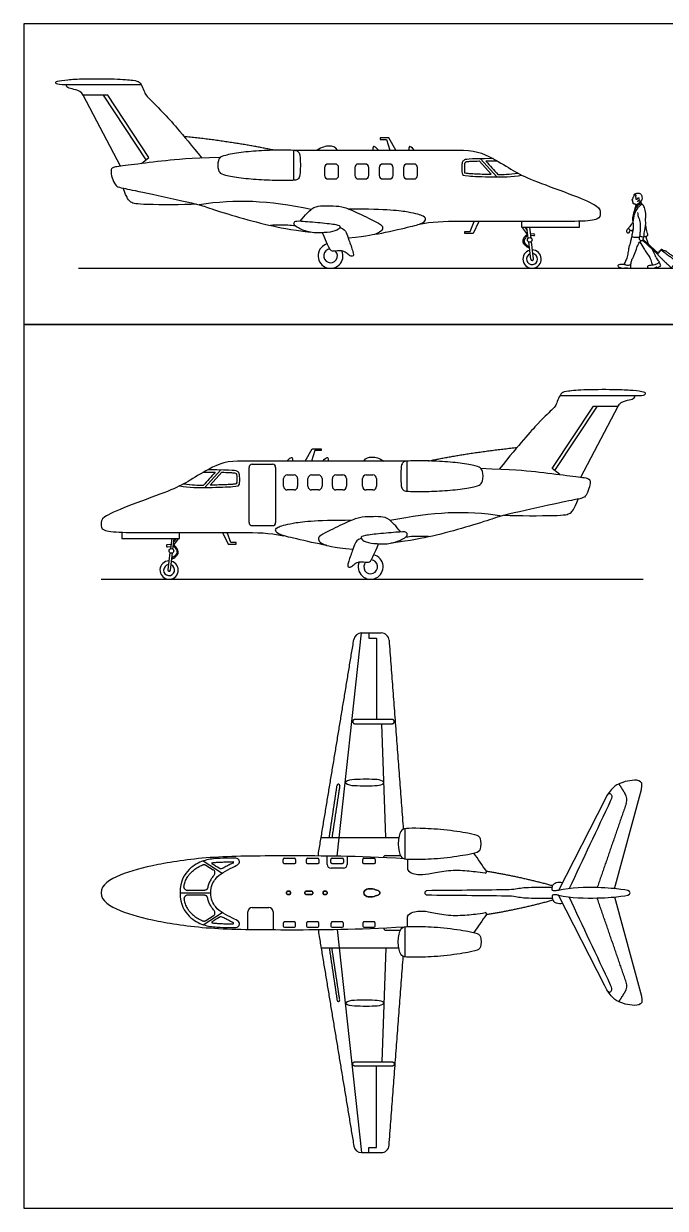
# Model space of a CAD drawing. Header units: millimetres. Extents: x 0 to 107, y 0 to 29.
# Drawn here: x 77.78 to 92.96, y 0.84 to 28.86 of the extents above; entities that cross this region are included whole.
import ezdxf

# ---------------------------------------------------------------- set-up
doc = ezdxf.new("R2010")
doc.units = ezdxf.units.MM
for name, color, linetype, true_color in [('AG-DETAIL', 7, 'Continuous', 0x66ffff), ('AG-DIAGRAM', 7, 'Continuous', 0xfecc66), ('AG-PEOPLE', 7, 'Continuous', 0xfc6666), ('AG-TRANSPORT', 7, 'Continuous', 0x66ccff), ('X-VPRT', 6, 'Continuous', 0xff00ff)]:
    doc.layers.add(name, color=color, linetype=linetype, true_color=true_color)

msp = doc.modelspace()

# ---------------------------------------------------------------- linework, layer by layer
at = {"layer": 'AG-DETAIL'}
for p, q in [((80.68, 25.647), (79.669, 27.174)), ((90.345, 18.291), (91.355, 19.818)), ((86.344, 9.609), (86.253, 12.305)), ((81.478, 8.304), (82.205, 8.304)), ((86.344, 6.999), (86.253, 4.303))]:
    msp.add_line(p, q, dxfattribs=at)
for points in [[(80.567, 25.555), (80.743, 25.7), (79.767, 27.174), (79.187, 27.174)], [(88.972, 25.24), (88.585, 25.669)], [(90.458, 18.199), (90.281, 18.344), (91.257, 19.818), (91.837, 19.818)], [(82.053, 17.884), (82.44, 18.313)], [(85.192, 9.169), (85.774, 14.451)], [(85.947, 14.451), (85.947, 14.325), (86.125, 14.325), (86.125, 12.402)], [(84.814, 9.609), (86.641, 9.609)], [(82.026, 9.058), (82.472, 8.771)], [(82.026, 7.55), (82.472, 7.837)], [(85.192, 7.439), (85.774, 2.157)], [(84.814, 6.999), (86.641, 6.999)], [(85.947, 2.157), (85.947, 2.282), (86.125, 2.282), (86.125, 4.206)]]:
    msp.add_lwpolyline(points, dxfattribs=at)
for centre, radius, start, end in [((85.037, 23.372), 0.163, 94.7169, 42.8169), ((89.805, 23.295), 0.13, 110.2038, 83.7517), ((81.22, 15.939), 0.13, 96.2483, 69.7962), ((85.987, 16.016), 0.163, 137.1831, 85.2831), ((85.224, 10.84), 0.0316, 81.4413, 171.4413), ((85.224, 10.84), 0.0316, 351.4413, 81.4413), ((85.412, 10.913), 0.019, 130.8499, 229.1501), ((86.277, 10.913), 0.019, 321.5657, 38.4343), ((84.019, 8.323), 0.0215, 90, 180), ((84.019, 8.323), 0.0215, 90, 180), ((84.019, 8.285), 0.0215, 180, 270), ((84.019, 8.285), 0.0215, 180, 270), ((84.072, 8.323), 0.0215, 0, 90), ((84.072, 8.323), 0.0215, 0, 90), ((84.072, 8.285), 0.0215, 270, 0), ((84.072, 8.285), 0.0215, 270, 0), ((84.45, 8.323), 0.0215, 90, 180), ((84.45, 8.323), 0.0215, 90, 180), ((84.45, 8.285), 0.0215, 180, 270), ((84.45, 8.285), 0.0215, 180, 270), ((84.599, 8.323), 0.0215, 0, 90), ((84.599, 8.323), 0.0215, 0, 90), ((84.599, 8.285), 0.0215, 270, 0), ((84.599, 8.285), 0.0215, 270, 0), ((84.881, 8.323), 0.0215, 90, 180), ((84.881, 8.323), 0.0215, 90, 180), ((84.881, 8.285), 0.0215, 180, 270), ((84.881, 8.285), 0.0215, 180, 270), ((84.935, 8.323), 0.0215, 0, 90), ((84.935, 8.323), 0.0215, 0, 90), ((84.935, 8.285), 0.0215, 270, 0), ((84.935, 8.285), 0.0215, 270, 0), ((85.224, 5.768), 0.0316, 188.5587, 278.5587), ((85.224, 5.768), 0.0316, 278.5587, 8.5587), ((85.412, 5.695), 0.019, 130.8499, 229.1501), ((86.277, 5.695), 0.019, 321.5657, 38.4343)]:
    msp.add_arc(centre, radius, start, end, dxfattribs=at)
for points in [[(85.611, 12.402), (86.028, 12.402), (86.497, 12.402), (86.545, 12.402), (86.545, 12.353), (86.545, 12.305), (86.497, 12.305), (86.028, 12.305), (85.611, 12.305), (85.562, 12.305), (85.562, 12.353), (85.562, 12.402), (85.611, 12.402)], [(85.611, 4.206), (86.028, 4.206), (86.497, 4.206), (86.545, 4.206), (86.545, 4.254), (86.545, 4.303), (86.497, 4.303), (86.028, 4.303), (85.611, 4.303), (85.562, 4.303), (85.562, 4.254), (85.562, 4.206), (85.611, 4.206)]]:
    msp.add_rational_spline(points, [1, 1, 1, 0.707106781187, 1, 0.707106781187, 1, 1, 1, 0.707106781187, 1, 0.707106781187, 1], degree=2, knots=[0, 0, 0, 3.179702, 3.179702, 3.429112, 3.429112, 3.678523, 3.678523, 6.858225, 6.858225, 7.107635, 7.107635, 7.357046, 7.357046, 7.357046], dxfattribs=at)
for points, knots in [([(86.292, 10.925), (86.263, 10.961), (86.15, 10.989), (85.887, 10.989), (85.601, 10.989), (85.451, 10.972), (85.399, 10.927)], [3.261919, 3.261919, 3.261919, 3.261919, 3.985916, 4.783335, 5.580755, 6.306114, 6.306114, 6.306114, 6.306114]), ([(85.399, 10.899), (85.451, 10.854), (85.601, 10.837), (85.887, 10.837), (86.15, 10.837), (86.263, 10.865), (86.292, 10.901)], [0.071855, 0.071855, 0.071855, 0.071855, 0.797213, 1.594633, 2.392053, 3.11605, 3.11605, 3.11605, 3.11605]), ([(85.399, 5.709), (85.451, 5.753), (85.601, 5.771), (85.887, 5.771), (86.15, 5.771), (86.263, 5.743), (86.292, 5.706)], [0.071855, 0.071855, 0.071855, 0.071855, 0.797213, 1.594633, 2.392053, 3.11605, 3.11605, 3.11605, 3.11605]), ([(86.292, 5.683), (86.263, 5.646), (86.15, 5.618), (85.887, 5.618), (85.601, 5.618), (85.451, 5.636), (85.399, 5.68)], [3.261919, 3.261919, 3.261919, 3.261919, 3.985916, 4.783335, 5.580755, 6.306114, 6.306114, 6.306114, 6.306114])]:
    msp.add_open_spline(points, degree=3, knots=knots, dxfattribs=at)
for points in [[(85.007, 9.609), (85.1, 10.227), (85.193, 10.845)], [(85.255, 10.835), (85.163, 10.222), (85.07, 9.609)], [(83.998, 8.285), (83.998, 8.304), (83.998, 8.323)], [(83.998, 8.323), (83.998, 8.304), (83.998, 8.285)], [(84.019, 8.345), (84.046, 8.345), (84.072, 8.345)], [(84.072, 8.345), (84.046, 8.345), (84.019, 8.345)], [(84.072, 8.263), (84.046, 8.263), (84.019, 8.263)], [(84.019, 8.263), (84.046, 8.263), (84.072, 8.263)], [(84.094, 8.323), (84.094, 8.304), (84.094, 8.285)], [(84.094, 8.285), (84.094, 8.304), (84.094, 8.323)], [(84.428, 8.285), (84.428, 8.304), (84.428, 8.323)], [(84.428, 8.323), (84.428, 8.304), (84.428, 8.285)], [(84.45, 8.345), (84.524, 8.345), (84.599, 8.345)], [(84.599, 8.345), (84.524, 8.345), (84.45, 8.345)], [(84.599, 8.263), (84.524, 8.263), (84.45, 8.263)], [(84.45, 8.263), (84.524, 8.263), (84.599, 8.263)], [(84.62, 8.323), (84.62, 8.304), (84.62, 8.285)], [(84.62, 8.285), (84.62, 8.304), (84.62, 8.323)], [(84.86, 8.285), (84.86, 8.304), (84.86, 8.323)], [(84.86, 8.323), (84.86, 8.304), (84.86, 8.285)], [(84.881, 8.345), (84.908, 8.345), (84.935, 8.345)], [(84.935, 8.345), (84.908, 8.345), (84.881, 8.345)], [(84.935, 8.263), (84.908, 8.263), (84.881, 8.263)], [(84.881, 8.263), (84.908, 8.263), (84.935, 8.263)], [(84.956, 8.323), (84.956, 8.304), (84.956, 8.285)], [(84.956, 8.285), (84.956, 8.304), (84.956, 8.323)], [(85.007, 6.999), (85.1, 6.381), (85.193, 5.763)], [(85.255, 5.772), (85.163, 6.386), (85.07, 6.999)]]:
    msp.add_open_spline(points, degree=2, dxfattribs=at)
at = {"layer": 'AG-DIAGRAM'}
msp.add_line((79.076, 23.078), (93.458, 23.078), dxfattribs=at)
msp.add_lwpolyline([(79.609, 15.722), (92.436, 15.722)], dxfattribs=at)
at = {"layer": 'AG-PEOPLE'}
msp.add_line((92.853, 23.515), (92.784, 23.439), dxfattribs=at)
for points in [[(92.421, 23.732), (92.769, 23.415), (92.788, 23.436), (92.43, 23.762)], [(92.752, 23.111), (92.762, 23.09), (92.854, 23.135), (92.844, 23.156)]]:
    msp.add_lwpolyline(points, dxfattribs=at)
for centre, start, end in [((92.808, 23.469), 137.6026, 227.6026), ((92.819, 23.481), 47.6026, 137.6026)]:
    msp.add_arc(centre, 0.00683, start, end, dxfattribs=at)
for points, knots in [([(92.269, 24.566), (92.266, 24.569), (92.258, 24.574), (92.257, 24.6), (92.24, 24.598), (92.216, 24.598), (92.192, 24.604), (92.195, 24.629), (92.197, 24.635), (92.188, 24.644), (92.193, 24.652), (92.183, 24.66), (92.191, 24.675), (92.188, 24.682), (92.176, 24.677), (92.168, 24.694), (92.181, 24.71), (92.197, 24.733), (92.2, 24.738), (92.196, 24.754), (92.202, 24.77), (92.217, 24.795), (92.22, 24.806), (92.221, 24.811)], [0, 0, 0, 0, 0.205969, 0.471453, 0.678333, 0.96341, 1.228082, 1.48577, 1.631603, 1.821844, 1.972467, 2.152827, 2.375431, 2.502055, 2.68432, 2.893989, 3.160415, 3.458332, 3.588646, 3.806674, 4.052475, 4.361835, 4.590906, 4.590906, 4.590906, 4.590906]), ([(92.293, 24.671), (92.298, 24.669), (92.312, 24.661), (92.344, 24.705), (92.345, 24.737), (92.319, 24.737), (92.299, 24.733), (92.292, 24.708), (92.281, 24.699), (92.267, 24.705), (92.264, 24.716), (92.274, 24.732), (92.255, 24.766), (92.267, 24.795), (92.272, 24.811), (92.25, 24.81), (92.231, 24.809), (92.215, 24.811), (92.217, 24.83), (92.259, 24.846), (92.307, 24.865), (92.38, 24.847), (92.411, 24.771), (92.402, 24.706), (92.383, 24.664), (92.374, 24.66), (92.342, 24.664), (92.338, 24.673), (92.326, 24.682)], [0, 0, 0, 0, 0.242533, 0.650515, 0.947866, 1.207186, 1.465324, 1.749877, 1.951499, 2.163548, 2.336966, 2.576823, 2.923273, 3.249299, 3.44691, 3.689872, 3.957982, 4.163173, 4.363087, 4.740921, 5.167585, 5.641463, 6.14744, 6.626635, 7.001567, 7.177032, 7.492145, 7.715421, 7.715421, 7.715421, 7.715421]), ([(92.374, 24.642), (92.374, 24.645), (92.376, 24.65), (92.377, 24.658), (92.378, 24.662)], [0, 0, 0, 0, 0.1640761, 0.3641475, 0.3641475, 0.3641475, 0.3641475]), ([(92.192, 24.191), (92.189, 24.219), (92.185, 24.274), (92.219, 24.424), (92.27, 24.543), (92.371, 24.619), (92.383, 24.633), (92.393, 24.606), (92.4, 24.596), (92.404, 24.589)], [0, 0, 0, 0, 0.520159, 1.21938, 1.897153, 2.519161, 2.700996, 2.973919, 3.245643, 3.245643, 3.245643, 3.245643]), ([(92.404, 24.589), (92.389, 24.583), (92.359, 24.572), (92.328, 24.52), (92.297, 24.523), (92.298, 24.493), (92.259, 24.446), (92.215, 24.356), (92.191, 24.233), (92.191, 24.17)], [0, 0, 0, 0, 0.397541, 0.828141, 1.098171, 1.367097, 1.798658, 2.376244, 3.163574, 3.163574, 3.163574, 3.163574]), ([(92.261, 24.543), (92.256, 24.535), (92.243, 24.521), (92.224, 24.459), (92.225, 24.428)], [0, 0, 0, 0, 0.3030882, 0.8564643, 0.8564643, 0.8564643, 0.8564643]), ([(92.271, 24.524), (92.267, 24.529), (92.258, 24.541), (92.266, 24.57), (92.308, 24.604), (92.377, 24.656), (92.378, 24.633), (92.38, 24.629)], [0, 0, 0, 0, 0.252271, 0.538492, 0.984298, 1.467515, 1.690309, 1.690309, 1.690309, 1.690309]), ([(92.301, 24.396), (92.302, 24.373), (92.304, 24.326), (92.35, 24.216), (92.37, 24.079), (92.359, 24.004), (92.363, 23.947), (92.344, 23.844), (92.359, 23.837), (92.402, 23.828), (92.458, 23.817), (92.445, 23.875), (92.506, 24.093), (92.481, 24.228), (92.507, 24.335), (92.48, 24.484), (92.431, 24.579), (92.412, 24.585), (92.404, 24.589)], [0, 0, 0, 0, 0.470036, 1.09585, 1.773033, 2.257421, 2.715867, 3.27752, 3.465992, 3.851784, 4.235176, 4.597766, 5.460667, 6.141105, 6.727108, 7.439655, 8.011334, 8.298713, 8.298713, 8.298713, 8.298713]), ([(92.192, 24.153), (92.18, 24.147), (92.159, 24.131), (92.147, 24.111), (92.115, 24.068), (92.083, 24.03), (92.088, 24.013), (92.123, 23.982), (92.161, 23.959), (92.171, 23.973), (92.188, 23.991), (92.193, 24.003)], [0, 0, 0, 0, 0.355471, 0.635088, 1.061297, 1.456178, 1.664136, 2.06321, 2.42522, 2.628962, 2.982701, 2.982701, 2.982701, 2.982701]), ([(92.191, 24.17), (92.192, 24.15), (92.192, 24.108), (92.201, 24.01), (92.17, 23.87), (92.154, 23.835), (92.192, 23.812), (92.277, 23.813), (92.336, 23.814), (92.34, 23.815)], [3.163574, 3.163574, 3.163574, 3.163574, 3.603399, 4.185116, 4.87335, 5.190021, 5.510462, 6.192512, 6.239194, 6.239194, 6.239194, 6.239194]), ([(92.166, 23.829), (92.156, 23.8), (92.136, 23.745), (92.129, 23.652), (92.096, 23.604), (92.087, 23.508), (92.061, 23.38), (92.045, 23.316), (92.008, 23.223), (91.974, 23.176), (92.009, 23.163), (92.083, 23.142), (92.148, 23.169), (92.148, 23.228), (92.174, 23.303), (92.221, 23.371), (92.27, 23.532), (92.314, 23.646), (92.359, 23.708), (92.383, 23.736)], [0, 0, 0, 0, 0.546477, 1.088538, 1.512667, 2.071674, 2.725349, 3.203622, 3.783467, 4.170277, 4.460644, 4.969485, 5.411729, 5.828834, 6.330731, 6.855664, 7.594035, 8.237397, 8.83688, 8.83688, 8.83688, 8.83688]), ([(92.086, 24.02), (92.08, 24.018), (92.068, 24.012), (92.044, 23.977), (92.031, 23.952), (92.052, 23.92), (92.062, 23.908), (92.082, 23.919), (92.112, 23.923), (92.11, 23.95), (92.116, 23.963), (92.126, 23.974), (92.132, 23.978)], [0, 0, 0, 0, 0.255319, 0.621296, 0.920641, 1.257763, 1.46673, 1.728082, 2.025629, 2.294123, 2.51137, 2.775035, 2.775035, 2.775035, 2.775035]), ([(92.352, 23.842), (92.349, 23.838), (92.34, 23.833), (92.335, 23.766), (92.347, 23.745), (92.394, 23.732), (92.432, 23.723), (92.429, 23.786), (92.444, 23.797), (92.442, 23.816), (92.439, 23.823)], [0, 0, 0, 0, 0.217534, 0.668285, 0.94572, 1.341787, 1.645144, 2.049322, 2.292674, 2.577958, 2.577958, 2.577958, 2.577958]), ([(92.44, 23.821), (92.457, 23.824), (92.503, 23.833), (92.546, 23.86), (92.54, 23.885), (92.51, 24.002), (92.498, 24.062), (92.491, 24.095)], [3.506037, 3.506037, 3.506037, 3.506037, 3.755214, 4.201634, 4.46035, 5.076178, 5.654743, 5.654743, 5.654743, 5.654743]), ([(92.564, 23.64), (92.556, 23.653), (92.556, 23.663), (92.538, 23.683), (92.548, 23.71), (92.523, 23.739), (92.507, 23.804), (92.504, 23.838)], [7.616059, 7.616059, 7.616059, 7.616059, 7.880384, 8.162384, 8.45061, 8.799724, 9.394463, 9.394463, 9.394463, 9.394463]), ([(92.357, 23.704), (92.385, 23.651), (92.446, 23.547), (92.512, 23.443), (92.598, 23.332), (92.605, 23.282), (92.646, 23.171), (92.649, 23.159), (92.72, 23.165), (92.784, 23.194), (92.825, 23.226), (92.792, 23.258), (92.732, 23.346), (92.707, 23.404), (92.663, 23.492), (92.645, 23.528)], [0, 0, 0, 0, 0.770858, 1.429134, 2.081162, 2.524911, 3.131069, 3.309103, 3.76316, 4.276201, 4.633506, 4.97603, 5.56436, 6.051477, 6.708534, 6.708534, 6.708534, 6.708534]), ([(91.984, 23.178), (91.972, 23.173), (91.948, 23.16), (91.88, 23.172), (91.838, 23.158), (91.82, 23.129), (91.892, 23.096), (91.945, 23.079), (92.043, 23.09), (92.053, 23.09), (92.058, 23.09)], [0, 0, 0, 0, 0.357576, 0.827556, 1.205354, 1.469065, 1.929006, 2.401341, 2.950698, 3.168959, 3.168959, 3.168959, 3.168959]), ([(92.14, 23.078), (92.141, 23.088), (92.142, 23.108), (92.14, 23.153), (92.138, 23.166), (92.136, 23.172)], [3.8854738, 3.8854738, 3.8854738, 3.8854738, 4.2055893, 4.5836277, 4.8379333, 4.8379333, 4.8379333, 4.8379333]), ([(92.649, 23.163), (92.645, 23.158), (92.637, 23.145), (92.58, 23.146), (92.532, 23.124), (92.533, 23.097), (92.551, 23.078), (92.676, 23.076), (92.701, 23.09), (92.737, 23.106), (92.747, 23.11), (92.752, 23.111)], [0, 0, 0, 0, 0.249291, 0.686138, 1.090089, 1.349454, 1.617876, 2.188583, 2.617669, 2.962204, 3.187032, 3.187032, 3.187032, 3.187032]), ([(92.844, 23.156), (92.839, 23.169), (92.828, 23.196), (92.818, 23.213), (92.813, 23.221)], [3.6732827, 3.6732827, 3.6732827, 3.6732827, 4.0509349, 4.3615742, 4.3615742, 4.3615742, 4.3615742])]:
    msp.add_open_spline(points, degree=3, knots=knots, dxfattribs=at)
msp.add_rational_spline([(92.769, 23.415), (92.873, 23.295), (92.982, 23.196), (93.092, 23.096), (93.094, 23.095), (93.096, 23.094), (93.106, 23.097), (93.148, 23.145), (93.191, 23.193), (93.245, 23.265), (93.227, 23.291), (93.157, 23.345), (92.963, 23.489), (92.948, 23.493), (92.934, 23.486), (92.901, 23.499), (92.868, 23.528), (92.853, 23.515), (92.964, 23.43), (93.094, 23.334), (93.225, 23.237)], [1, 1, 1, 1, 0.948669853586, 0.948669853586, 1, 1, 1, 1, 1, 1, 1, 1, 1, 1, 1, 1, 1, 1, 1], degree=3, knots=[0, 0, 0, 0, 1.476223, 1.476223, 1.476223, 1.526976, 1.526976, 1.526976, 2.170427, 2.170427, 2.427269, 2.68411, 2.940951, 3.197793, 3.454634, 3.711476, 3.968317, 3.968317, 3.968317, 5.587591, 5.587591, 5.587591, 5.587591], dxfattribs=at)
for points, degree in [([(92.814, 23.485), (92.808, 23.479), (92.803, 23.473)], 2), ([(92.803, 23.464), (92.804, 23.463), (92.805, 23.462)], 2), ([(92.825, 23.484), (92.824, 23.485), (92.823, 23.486)], 2), ([(92.058, 23.09), (92.058, 23.086), (92.058, 23.082), (92.058, 23.078)], 3), ([(92.058, 23.078), (92.085, 23.078), (92.113, 23.078), (92.14, 23.078)], 3)]:
    msp.add_open_spline(points, degree=degree, dxfattribs=at)
at = {"layer": 'AG-TRANSPORT'}
for p, q in [((89.714, 23.79), (89.683, 24.042)), ((89.743, 24.042), (89.773, 23.797)), ((89.775, 23.291), (89.725, 23.7)), ((89.784, 23.707), (89.834, 23.299)), ((81.281, 16.686), (81.251, 16.441)), ((81.31, 16.434), (81.341, 16.686)), ((81.24, 16.351), (81.19, 15.943)), ((81.249, 15.935), (81.299, 16.344)), ((82.089, 8.959), (82.265, 8.848)), ((82.051, 8.361), (81.656, 8.361)), ((82.051, 8.246), (81.656, 8.246)), ((82.089, 7.649), (82.265, 7.76))]:
    msp.add_line(p, q, dxfattribs=at)
for points in [[(80.069, 25.493), (79.187, 27.174)], [(86.583, 25.872), (86.419, 26.166), (86.211, 26.166), (86.211, 26.127), (86.36, 26.127), (86.438, 25.872)], [(84.171, 25.158), (84.171, 25.874)], [(84.171, 25.872), (88.184, 25.872)], [(88.238, 25.589), (88.233, 25.588), (88.23, 25.586)], [(88.782, 25.304), (88.834, 25.303), (88.558, 25.608), (88.548, 25.608)], [(88.208, 25.351), (88.21, 25.336), (88.225, 25.333)], [(88.543, 24.182), (88.411, 23.904), (88.218, 23.904), (88.218, 23.945), (88.341, 23.945), (88.435, 24.182)], [(90.921, 24.19), (90.921, 24.042), (89.559, 24.042), (89.559, 24.182)], [(89.704, 23.873), (89.589, 24.027)], [(89.638, 24.042), (89.692, 23.969)], [(89.761, 23.901), (89.847, 23.893)], [(89.843, 23.846), (89.767, 23.853)], [(90.956, 18.137), (91.837, 19.818)], [(84.441, 18.516), (84.605, 18.81), (84.813, 18.81), (84.813, 18.771), (84.664, 18.771), (84.586, 18.516)], [(86.854, 18.516), (82.84, 18.516)], [(86.854, 17.802), (86.854, 18.518)], [(82.242, 17.948), (82.191, 17.947), (82.466, 18.252), (82.476, 18.252)], [(82.787, 18.233), (82.791, 18.232), (82.794, 18.23)], [(82.817, 17.995), (82.815, 17.98), (82.8, 17.977)], [(80.103, 16.834), (80.103, 16.686), (81.465, 16.686), (81.465, 16.826)], [(82.481, 16.826), (82.613, 16.548), (82.807, 16.548), (82.807, 16.589), (82.683, 16.589), (82.589, 16.826)], [(81.264, 16.545), (81.177, 16.537)], [(81.32, 16.517), (81.435, 16.671)], [(81.386, 16.686), (81.332, 16.613)], [(81.181, 16.49), (81.258, 16.497)], [(91.751, 8.402), (92.389, 10.751)], [(91.523, 10.506), (90.426, 8.359)], [(86.798, 9.819), (86.798, 9.108)], [(91.523, 6.102), (90.426, 8.248)], [(91.751, 8.205), (92.389, 5.857)], [(86.798, 7.5), (86.798, 6.789)]]:
    msp.add_lwpolyline(points, dxfattribs=at)
for centre in [(89.749, 23.748), (81.275, 16.392)]:
    msp.add_circle(centre, 0.0544, dxfattribs=at)
for centre, radius, start, end in [((84.983, 25.458), 0.086, 90, 180), ((85.144, 25.458), 0.086, 0, 90), ((85.697, 25.458), 0.086, 90, 180), ((85.857, 25.458), 0.086, 0, 90), ((86.273, 25.458), 0.086, 90, 180), ((86.434, 25.458), 0.086, 0, 90), ((86.85, 25.458), 0.086, 90, 180), ((87.011, 25.458), 0.086, 0, 90), ((84.983, 25.276), 0.086, 180, 270), ((85.144, 25.276), 0.086, 270, 0), ((85.697, 25.276), 0.086, 180, 270), ((85.857, 25.276), 0.086, 270, 0), ((86.273, 25.276), 0.086, 180, 270), ((86.434, 25.276), 0.086, 270, 0), ((86.85, 25.276), 0.086, 180, 270), ((87.011, 25.276), 0.086, 270, 0), ((89.608, 24.042), 0.024, 180, 216.6808), ((89.845, 23.87), 0.024, 264.7226, 84.7226), ((85.037, 23.372), 0.294, 104.7873, 23.212), ((89.741, 23.57), 0.0136, 248.3619, 276.9777), ((89.805, 23.295), 0.217, 104.8849, 89.0706), ((89.805, 23.295), 0.0298, 186.9777, 6.9777), ((83.187, 18.367), 0.0764, 90, 180), ((83.663, 18.367), 0.0764, 0, 90), ((84.014, 18.102), 0.086, 90, 180), ((84.174, 18.102), 0.086, 0, 90), ((84.59, 18.102), 0.086, 90, 180), ((84.751, 18.102), 0.086, 0, 90), ((85.167, 18.102), 0.086, 90, 180), ((85.328, 18.102), 0.086, 0, 90), ((85.88, 18.102), 0.086, 90, 180), ((86.041, 18.102), 0.086, 0, 90), ((84.014, 17.92), 0.086, 180, 270), ((84.174, 17.92), 0.086, 270, 0), ((84.59, 17.92), 0.086, 180, 270), ((84.751, 17.92), 0.086, 270, 0), ((85.167, 17.92), 0.086, 180, 270), ((85.328, 17.92), 0.086, 270, 0), ((85.88, 17.92), 0.086, 180, 270), ((86.041, 17.92), 0.086, 270, 0), ((83.187, 17.066), 0.0764, 180, 270), ((83.663, 17.066), 0.0764, 270, 0), ((81.179, 16.514), 0.024, 95.2774, 275.2774), ((81.416, 16.686), 0.024, 323.3192, 360), ((85.987, 16.016), 0.294, 156.788, 75.2127), ((81.22, 15.939), 0.217, 90.9294, 75.1151), ((81.283, 16.213), 0.0136, 263.0223, 291.6381), ((81.22, 15.939), 0.0298, 173.0223, 353.0223), ((85.774, 14.263), 0.188, 90, 170.612), ((86.236, 14.263), 0.188, 4.2777, 90), ((91.771, 10.505), 0.274, 340.9945, 32.3445), ((82.24, 9.003), 0.0128, 97.0445, 237.9801), ((82.733, 9.023), 0.0128, 296.9727, 89.1413), ((83.946, 9.093), 0.0267, 90, 180), ((84.186, 9.093), 0.0267, 0, 90), ((84.496, 9.093), 0.0267, 90, 180), ((84.736, 9.093), 0.0267, 0, 90), ((85.049, 8.976), 0.09, 180, 270), ((85.075, 9.093), 0.0267, 90, 180), ((85.315, 9.093), 0.0267, 0, 90), ((85.341, 8.976), 0.09, 270, 0), ((85.828, 9.093), 0.0267, 90, 180), ((86.068, 9.093), 0.0267, 0, 90), ((86.332, 9.158), 0.0289, 90, 155.388), ((82.22, 8.776), 0.0845, 317.7572, 57.9801), ((86.883, 8.873), 0.0278, 180, 212.1044), ((88.702, 8.8), 0.0278, 261.5344, 34.7626), ((81.656, 8.446), 0.0845, 219.9704, 269.9996), ((81.656, 8.162), 0.0845, 90.0004, 140.0296), ((87.316, 8.304), 0.0491, 90.5937, 180), ((87.316, 8.303), 0.0491, 180, 269.4063), ((82.22, 7.831), 0.0845, 302.0199, 42.2428), ((83.185, 7.852), 0.104, 90, 180), ((83.578, 7.852), 0.104, 360, 90), ((82.24, 7.605), 0.0128, 122.0199, 262.9555), ((82.733, 7.585), 0.0128, 270.8587, 63.0273), ((86.883, 7.735), 0.0278, 147.8956, 180), ((88.702, 7.808), 0.0278, 325.2374, 98.4656), ((83.946, 7.515), 0.0267, 180, 270), ((84.186, 7.515), 0.0267, 270, 360), ((84.496, 7.515), 0.0267, 180, 270), ((84.736, 7.515), 0.0267, 270, 360), ((85.075, 7.515), 0.0267, 180, 270), ((85.315, 7.515), 0.0267, 270, 0), ((85.828, 7.515), 0.0267, 180, 270), ((86.068, 7.515), 0.0267, 270, 0), ((86.332, 7.45), 0.0289, 204.612, 270), ((91.771, 6.102), 0.274, 327.6555, 19.0055), ((85.774, 2.345), 0.188, 189.388, 270), ((86.236, 2.345), 0.188, 270, 355.7223)]:
    msp.add_arc(centre, radius, start, end, dxfattribs=at)
for points, degree, knots in [([(80.559, 27.421), (79.937, 27.421), (79.315, 27.421), (78.693, 27.421), (78.588, 27.421), (78.527, 27.458), (78.537, 27.506), (78.818, 27.541), (79.143, 27.564), (79.99, 27.564), (80.413, 27.524), (80.518, 27.496), (80.598, 27.361), (80.652, 27.203), (80.69, 27.145), (81.013, 26.842), (81.503, 26.294), (81.994, 25.685)], 3, [0, 0, 0, 0, 6.123018, 6.123018, 6.123018, 7.371884, 8.620749, 9.869615, 11.118481, 12.367346, 13.616212, 14.865078, 16.113943, 17.362809, 18.611675, 19.86054, 21.109406, 21.109406, 21.109406, 21.109406]), ([(82.434, 25.702), (81.676, 25.677), (81.141, 25.628), (80.346, 25.526), (79.878, 25.474), (79.851, 25.424), (79.836, 25.33), (79.91, 25.112), (79.972, 25.011), (80.098, 24.979), (80.544, 24.892), (81.963, 24.579), (82.079, 24.532), (82.77, 24.306), (83.578, 24.091), (84.069, 23.995), (84.556, 23.932)], 3, [0, 0, 0, 0, 1.837528, 3.675056, 5.512584, 7.350112, 9.18764, 11.025168, 12.862696, 14.700224, 16.537752, 18.37528, 20.212808, 22.050336, 23.887864, 25.661487, 25.661487, 25.661487, 25.661487]), ([(88.21, 25.559), (88.207, 25.546), (88.206, 25.531), (88.204, 25.505), (88.203, 25.46), (88.203, 25.408), (88.205, 25.367), (88.208, 25.351)], 3, [1.1620312, 1.1620312, 1.1620312, 1.1620312, 1.2222668, 1.3115552, 1.4266588, 1.6817585, 1.8437473, 1.8437473, 1.8437473, 1.8437473]), ([(88.23, 25.586), (88.227, 25.583), (88.222, 25.58), (88.216, 25.573), (88.212, 25.566), (88.211, 25.561), (88.21, 25.559)], 3, [1.048697, 1.048697, 1.048697, 1.048697, 1.0856119, 1.1097722, 1.1368156, 1.1620312, 1.1620312, 1.1620312, 1.1620312]), ([(88.548, 25.608), (88.52, 25.608), (88.469, 25.607), (88.388, 25.604), (88.321, 25.6), (88.271, 25.595), (88.252, 25.592), (88.238, 25.589)], 3, [0, 0, 0, 0, 0.281484, 0.514836, 0.826992, 0.960881, 1.021371, 1.021371, 1.021371, 1.021371]), ([(88.988, 25.613), (88.813, 25.613), (88.761, 25.613), (88.714, 25.613), (88.808, 25.508), (88.903, 25.403), (88.998, 25.298), (89.127, 25.297), (89.255, 25.299), (89.47, 25.329)], 3, [3.645906, 3.645906, 3.645906, 3.645906, 3.765707, 3.765707, 3.765707, 5.322248, 5.322248, 5.322248, 6.045989, 6.045989, 6.045989, 6.045989]), ([(88.225, 25.333), (88.241, 25.33), (88.259, 25.327), (88.29, 25.324), (88.329, 25.321), (88.38, 25.318), (88.462, 25.313), (88.599, 25.308), (88.713, 25.305), (88.782, 25.304)], 3, [1.944165, 1.944165, 1.944165, 1.944165, 2.020917, 2.12527, 2.254394, 2.406871, 2.640144, 3.08086, 3.7771, 3.7771, 3.7771, 3.7771]), ([(84.323, 24.196), (84.447, 24.345), (84.604, 24.516), (84.788, 24.564), (85.033, 24.556), (85.304, 24.55), (85.559, 24.448), (86.089, 24.191), (86.277, 24.088), (86.275, 24.01), (86.203, 23.904), (85.949, 23.838), (85.459, 23.787)], 3, [0, 0, 0, 0, 1.045572, 2.091144, 3.136717, 4.182289, 5.227861, 6.273433, 7.319005, 8.364577, 9.41015, 10.44564, 10.44564, 10.44564, 10.44564]), ([(84.202, 24.08), (84.143, 24.087), (84.026, 24.101), (83.754, 24.103), (83.619, 24.091)], 3, [0, 0, 0, 0, 0.760677, 1.916616, 1.916616, 1.916616, 1.916616]), ([(89.736, 23.557), (89.72, 23.563), (89.691, 23.579), (89.656, 23.607), (89.632, 23.631), (89.616, 23.648), (89.607, 23.661), (89.596, 23.679), (89.588, 23.709), (89.592, 23.741), (89.6, 23.768), (89.608, 23.788), (89.621, 23.811), (89.646, 23.847), (89.675, 23.87), (89.697, 23.883)], 3, [0, 0, 0, 0, 0.164625, 0.326149, 0.444525, 0.498461, 0.550817, 0.602679, 0.709313, 0.844557, 0.91572, 0.987928, 1.059657, 1.170694, 1.418726, 1.418726, 1.418726, 1.418726]), ([(89.706, 23.857), (89.698, 23.852), (89.681, 23.84), (89.655, 23.814), (89.634, 23.78), (89.622, 23.747), (89.617, 23.724), (89.617, 23.709), (89.619, 23.697), (89.623, 23.686), (89.63, 23.676), (89.638, 23.665), (89.651, 23.65), (89.674, 23.628), (89.704, 23.604), (89.728, 23.59), (89.739, 23.585)], 3, [1.581215, 1.581215, 1.581215, 1.581215, 1.671946, 1.781394, 1.941953, 2.066456, 2.123015, 2.172944, 2.210882, 2.248017, 2.287227, 2.330381, 2.378265, 2.48878, 2.637803, 2.758793, 2.758793, 2.758793, 2.758793]), ([(90.465, 20.065), (91.087, 20.065), (91.709, 20.065), (92.331, 20.065), (92.436, 20.065), (92.497, 20.102), (92.487, 20.15), (92.206, 20.185), (91.881, 20.208), (91.034, 20.208), (90.611, 20.168), (90.507, 20.14), (90.426, 20.005), (90.372, 19.847), (90.334, 19.789), (90.011, 19.486), (89.521, 18.938), (89.03, 18.329)], 3, [0, 0, 0, 0, 6.123018, 6.123018, 6.123018, 7.371884, 8.620749, 9.869615, 11.118481, 12.367346, 13.616212, 14.865078, 16.113943, 17.362809, 18.611675, 19.86054, 21.109406, 21.109406, 21.109406, 21.109406]), ([(82.036, 18.257), (82.211, 18.257), (82.263, 18.257), (82.311, 18.257), (82.216, 18.152), (82.121, 18.047), (82.027, 17.941), (81.898, 17.941), (81.769, 17.943), (81.554, 17.973)], 3, [3.645906, 3.645906, 3.645906, 3.645906, 3.765707, 3.765707, 3.765707, 5.322248, 5.322248, 5.322248, 6.045989, 6.045989, 6.045989, 6.045989]), ([(82.476, 18.252), (82.504, 18.252), (82.555, 18.251), (82.636, 18.248), (82.703, 18.244), (82.753, 18.239), (82.772, 18.236), (82.787, 18.233)], 3, [0, 0, 0, 0, 0.281484, 0.514836, 0.826992, 0.960881, 1.021371, 1.021371, 1.021371, 1.021371]), ([(82.794, 18.23), (82.797, 18.227), (82.802, 18.224), (82.808, 18.217), (82.812, 18.21), (82.814, 18.205), (82.814, 18.203)], 3, [1.048697, 1.048697, 1.048697, 1.048697, 1.0856119, 1.1097722, 1.1368156, 1.1620312, 1.1620312, 1.1620312, 1.1620312]), ([(88.59, 18.346), (89.348, 18.321), (89.883, 18.272), (90.678, 18.17), (91.146, 18.118), (91.174, 18.068), (91.189, 17.974), (91.114, 17.756), (91.052, 17.655), (90.926, 17.623), (90.48, 17.536), (89.061, 17.223), (88.945, 17.176), (88.254, 16.95), (87.447, 16.735), (86.955, 16.639), (86.468, 16.576)], 3, [0, 0, 0, 0, 1.837528, 3.675056, 5.512584, 7.350112, 9.18764, 11.025168, 12.862696, 14.700224, 16.537752, 18.37528, 20.212808, 22.050336, 23.887864, 25.661487, 25.661487, 25.661487, 25.661487]), ([(82.8, 17.977), (82.783, 17.974), (82.765, 17.971), (82.734, 17.968), (82.696, 17.965), (82.644, 17.962), (82.562, 17.957), (82.425, 17.952), (82.312, 17.949), (82.242, 17.948)], 3, [1.944165, 1.944165, 1.944165, 1.944165, 2.020917, 2.12527, 2.254394, 2.406871, 2.640144, 3.08086, 3.7771, 3.7771, 3.7771, 3.7771]), ([(82.814, 18.203), (82.817, 18.19), (82.819, 18.175), (82.82, 18.149), (82.821, 18.104), (82.821, 18.052), (82.819, 18.011), (82.817, 17.995)], 3, [1.1620312, 1.1620312, 1.1620312, 1.1620312, 1.2222668, 1.3115552, 1.4266588, 1.6817585, 1.8437473, 1.8437473, 1.8437473, 1.8437473]), ([(86.701, 16.84), (86.577, 16.989), (86.42, 17.16), (86.236, 17.208), (85.991, 17.2), (85.72, 17.194), (85.465, 17.092), (84.936, 16.835), (84.747, 16.732), (84.749, 16.654), (84.821, 16.548), (85.076, 16.482), (85.565, 16.431)], 3, [0, 0, 0, 0, 1.045572, 2.091144, 3.136717, 4.182289, 5.227861, 6.273433, 7.319005, 8.364577, 9.41015, 10.44564, 10.44564, 10.44564, 10.44564]), ([(86.823, 16.724), (86.881, 16.731), (86.998, 16.745), (87.27, 16.747), (87.406, 16.735)], 3, [0, 0, 0, 0, 0.760677, 1.916616, 1.916616, 1.916616, 1.916616]), ([(81.318, 16.501), (81.326, 16.496), (81.343, 16.484), (81.369, 16.458), (81.391, 16.424), (81.403, 16.391), (81.407, 16.368), (81.407, 16.353), (81.405, 16.341), (81.401, 16.33), (81.395, 16.319), (81.387, 16.309), (81.373, 16.294), (81.351, 16.272), (81.32, 16.248), (81.296, 16.234), (81.285, 16.229)], 3, [1.581215, 1.581215, 1.581215, 1.581215, 1.671946, 1.781394, 1.941953, 2.066456, 2.123015, 2.172944, 2.210882, 2.248017, 2.287227, 2.330381, 2.378265, 2.48878, 2.637803, 2.758793, 2.758793, 2.758793, 2.758793]), ([(81.288, 16.201), (81.304, 16.207), (81.333, 16.223), (81.368, 16.251), (81.393, 16.275), (81.408, 16.292), (81.418, 16.305), (81.428, 16.323), (81.436, 16.353), (81.432, 16.385), (81.424, 16.412), (81.416, 16.432), (81.404, 16.455), (81.378, 16.491), (81.349, 16.514), (81.328, 16.527)], 3, [0, 0, 0, 0, 0.164625, 0.326149, 0.444525, 0.498461, 0.550817, 0.602679, 0.709313, 0.844557, 0.91572, 0.987928, 1.059657, 1.170694, 1.418726, 1.418726, 1.418726, 1.418726]), ([(91.589, 10.624), (91.629, 10.674), (91.696, 10.639), (91.694, 10.555), (91.662, 10.487), (91.336, 9.793), (91.009, 9.098), (90.683, 8.403)], 3, [0, 0, 0, 0, 0.44307, 0.886141, 0.886141, 0.886141, 8.442866, 8.442866, 8.442866, 8.442866]), ([(82.251, 9.017), (82.279, 9.021), (82.346, 9.027), (82.454, 9.032), (82.558, 9.035), (82.647, 9.036), (82.694, 9.036), (82.715, 9.036)], 3, [0.804319, 0.804319, 0.804319, 0.804319, 1.087387, 1.458161, 1.873046, 2.114545, 2.330713, 2.330713, 2.330713, 2.330713]), ([(82.723, 9.003), (82.69, 8.986), (82.629, 8.957), (82.551, 8.918), (82.507, 8.894), (82.491, 8.885)], 3, [2.789786, 2.789786, 2.789786, 2.789786, 3.1534794, 3.4611999, 3.6438005, 3.6438005, 3.6438005, 3.6438005]), ([(81.573, 8.461), (81.577, 8.48), (81.584, 8.515), (81.601, 8.569), (81.627, 8.634), (81.668, 8.703), (81.721, 8.767), (81.78, 8.825), (81.857, 8.886), (81.938, 8.934), (81.995, 8.958), (82.013, 8.965)], 3, [0.344595, 0.344595, 0.344595, 0.344595, 0.534575, 0.699179, 0.899108, 1.225808, 1.480632, 1.722884, 2.036148, 2.448698, 2.641433, 2.641433, 2.641433, 2.641433]), ([(82.283, 8.72), (82.273, 8.709), (82.245, 8.675), (82.199, 8.611), (82.164, 8.539), (82.144, 8.476), (82.137, 8.445), (82.134, 8.43)], 3, [3.854516, 3.854516, 3.854516, 3.854516, 3.997369, 4.289566, 4.624217, 4.785168, 4.936882, 4.936882, 4.936882, 4.936882]), ([(85.341, 8.886), (85.268, 8.886), (85.195, 8.886), (85.122, 8.886), (85.049, 8.886)], 2, [1.2336601, 1.2336601, 1.2336601, 1.7123095, 1.7123095, 2.190959, 2.190959, 2.190959]), ([(86.859, 8.858), (86.921, 8.76), (87.158, 8.719), (87.407, 8.759), (87.822, 8.847), (88.258, 8.834), (88.52, 8.799), (88.698, 8.773)], 3, [0.805118, 0.805118, 0.805118, 0.805118, 2.07967, 3.384119, 4.688569, 5.993019, 7.162805, 7.162805, 7.162805, 7.162805]), ([(90.426, 8.359), (90.4, 8.354), (90.35, 8.356), (90.262, 8.341), (90.287, 8.498), (90.374, 8.553), (90.477, 8.563), (90.524, 8.55)], 3, [0, 0, 0, 0, 0.513282, 0.962603, 1.587587, 2.165386, 2.856923, 2.856923, 2.856923, 2.856923]), ([(81.573, 8.147), (81.577, 8.128), (81.584, 8.093), (81.601, 8.039), (81.627, 7.974), (81.668, 7.905), (81.721, 7.841), (81.78, 7.783), (81.857, 7.721), (81.938, 7.674), (81.995, 7.649), (82.013, 7.642)], 3, [0.344595, 0.344595, 0.344595, 0.344595, 0.534575, 0.699179, 0.899108, 1.225808, 1.480632, 1.722884, 2.036148, 2.448698, 2.641433, 2.641433, 2.641433, 2.641433]), ([(82.283, 7.888), (82.273, 7.899), (82.245, 7.933), (82.199, 7.997), (82.164, 8.069), (82.144, 8.132), (82.137, 8.163), (82.134, 8.178)], 3, [3.854516, 3.854516, 3.854516, 3.854516, 3.997369, 4.289566, 4.624217, 4.785168, 4.936882, 4.936882, 4.936882, 4.936882]), ([(87.266, 8.304), (87.266, 8.304), (87.266, 8.304), (87.266, 8.304), (87.266, 8.304), (87.266, 8.304), (87.266, 8.303)], 3, [-0.001661734, -0.001661734, -0.001661734, -0.001661734, 0, 0, 0, 0.001661734, 0.001661734, 0.001661734, 0.001661734]), ([(90.426, 8.248), (90.4, 8.254), (90.35, 8.252), (90.262, 8.266), (90.287, 8.11), (90.374, 8.055), (90.477, 8.045), (90.524, 8.057)], 3, [0, 0, 0, 0, 0.513282, 0.962603, 1.587587, 2.165386, 2.856923, 2.856923, 2.856923, 2.856923]), ([(91.589, 5.984), (91.629, 5.934), (91.696, 5.969), (91.694, 6.053), (91.662, 6.12), (91.336, 6.815), (91.009, 7.51), (90.683, 8.205)], 3, [0, 0, 0, 0, 0.44307, 0.886141, 0.886141, 0.886141, 8.442866, 8.442866, 8.442866, 8.442866]), ([(86.859, 7.749), (86.921, 7.848), (87.158, 7.889), (87.407, 7.849), (87.822, 7.76), (88.258, 7.774), (88.52, 7.809), (88.698, 7.835)], 3, [0.805118, 0.805118, 0.805118, 0.805118, 2.07967, 3.384119, 4.688569, 5.993019, 7.162805, 7.162805, 7.162805, 7.162805]), ([(82.251, 7.591), (82.279, 7.587), (82.346, 7.581), (82.454, 7.575), (82.558, 7.573), (82.647, 7.572), (82.694, 7.571), (82.715, 7.572)], 3, [0.804319, 0.804319, 0.804319, 0.804319, 1.087387, 1.458161, 1.873046, 2.114545, 2.330713, 2.330713, 2.330713, 2.330713]), ([(82.723, 7.605), (82.69, 7.621), (82.629, 7.651), (82.551, 7.69), (82.507, 7.714), (82.491, 7.723)], 3, [2.789786, 2.789786, 2.789786, 2.789786, 3.1534794, 3.4611999, 3.6438005, 3.6438005, 3.6438005, 3.6438005])]:
    msp.add_open_spline(points, degree=degree, knots=knots, dxfattribs=at)
for points, degree in [([(79.187, 27.174), (79.148, 27.248), (79.003, 27.308), (78.839, 27.337), (78.784, 27.373), (78.784, 27.421)], 3), ([(83.671, 25.877), (82.701, 26.078), (81.576, 26.195)], 2), ([(82.379, 25.516), (82.379, 25.615), (82.418, 25.708), (82.515, 25.752), (82.906, 25.829), (83.403, 25.871), (83.918, 25.884), (84.171, 25.874), (84.256, 25.864), (84.311, 25.798), (84.324, 25.689), (84.324, 25.516)], 3), ([(85.199, 25.872), (85.16, 25.955), (85.007, 25.99), (84.836, 25.943), (84.722, 25.872)], 3), ([(86.17, 25.872), (86.104, 25.949), (86.061, 25.961), (86.039, 25.955), (86.039, 25.872)], 3), ([(87.017, 25.872), (86.951, 25.949), (86.909, 25.961), (86.886, 25.955), (86.886, 25.872)], 3), ([(88.184, 25.872), (88.505, 25.872), (88.979, 25.633), (89.414, 25.346), (89.825, 25.153), (90.861, 24.782), (91.415, 24.537), (91.415, 24.382), (91.415, 24.225), (90.983, 24.182), (90.08, 24.182), (87.863, 24.182), (87.476, 24.182), (87.093, 24.107)], 3), ([(84.324, 25.516), (84.324, 25.344), (84.311, 25.235), (84.256, 25.169), (84.171, 25.158), (83.918, 25.149), (83.403, 25.162), (82.906, 25.204), (82.515, 25.281), (82.418, 25.325), (82.379, 25.418), (82.379, 25.516)], 3), ([(85.144, 25.544), (85.063, 25.544), (84.983, 25.544)], 2), ([(85.857, 25.544), (85.777, 25.544), (85.697, 25.544)], 2), ([(86.434, 25.544), (86.354, 25.544), (86.273, 25.544)], 2), ([(87.011, 25.544), (86.93, 25.544), (86.85, 25.544)], 2), ([(88.886, 25.671), (88.254, 25.671), (88.185, 25.635), (88.147, 25.587), (88.142, 25.491), (88.142, 25.299), (88.195, 25.26), (88.861, 25.238), (89.34, 25.236), (89.558, 25.283)], 3), ([(84.897, 25.458), (84.897, 25.367), (84.897, 25.276)], 2), ([(85.23, 25.276), (85.23, 25.367), (85.23, 25.458)], 2), ([(85.611, 25.458), (85.611, 25.367), (85.611, 25.276)], 2), ([(85.943, 25.276), (85.943, 25.367), (85.943, 25.458)], 2), ([(86.187, 25.458), (86.187, 25.367), (86.187, 25.276)], 2), ([(86.52, 25.276), (86.52, 25.367), (86.52, 25.458)], 2), ([(86.764, 25.458), (86.764, 25.367), (86.764, 25.276)], 2), ([(87.097, 25.276), (87.097, 25.367), (87.097, 25.458)], 2), ([(81.878, 24.591), (81.53, 24.58), (80.494, 24.577), (80.309, 24.627), (80.222, 24.731), (80.131, 24.974)], 3), ([(84.983, 25.19), (85.063, 25.19), (85.144, 25.19)], 2), ([(85.697, 25.19), (85.777, 25.19), (85.857, 25.19)], 2), ([(86.273, 25.19), (86.354, 25.19), (86.434, 25.19)], 2), ([(86.85, 25.19), (86.93, 25.19), (87.011, 25.19)], 2), ([(84.583, 24.472), (83.547, 24.676), (82.821, 24.717), (81.927, 24.579)], 3), ([(86.085, 23.881), (86.282, 23.915), (86.883, 24.051), (87.209, 24.132), (87.303, 24.221), (87.278, 24.31), (86.954, 24.4), (86.409, 24.477), (85.472, 24.48)], 3), ([(84.565, 23.93), (84.675, 23.91), (84.897, 23.917), (85.164, 23.948), (85.3, 24.062), (85.211, 24.114), (84.82, 24.157), (84.271, 24.204), (84.188, 24.193), (84.155, 24.122), (84.236, 24.039), (84.455, 23.951), (84.565, 23.93)], 3), ([(85.26, 24.045), (85.361, 24.005), (85.409, 23.93), (85.462, 23.777), (85.585, 23.431), (85.58, 23.368), (85.521, 23.35), (85.456, 23.407), (85.359, 23.488), (85.242, 23.495), (85.094, 23.473), (85.032, 23.498), (84.959, 23.657), (84.849, 23.918)], 3), ([(91.837, 19.818), (91.876, 19.892), (92.022, 19.952), (92.185, 19.98), (92.24, 20.017), (92.24, 20.065)], 3), ([(87.354, 18.52), (88.323, 18.722), (89.449, 18.839)], 2), ([(82.84, 18.516), (82.519, 18.516), (82.046, 18.277), (81.61, 17.99), (81.199, 17.797), (80.163, 17.426), (79.609, 17.181), (79.609, 17.026), (79.609, 16.869), (80.041, 16.826), (80.944, 16.826), (83.161, 16.826), (83.548, 16.826), (83.931, 16.751)], 3), ([(84.007, 18.516), (84.073, 18.593), (84.116, 18.605), (84.138, 18.599), (84.138, 18.516)], 3), ([(84.854, 18.516), (84.92, 18.593), (84.963, 18.605), (84.985, 18.599), (84.985, 18.516)], 3), ([(85.826, 18.516), (85.865, 18.599), (86.017, 18.634), (86.188, 18.587), (86.302, 18.516)], 3), ([(88.645, 18.16), (88.645, 18.259), (88.606, 18.352), (88.509, 18.396), (88.118, 18.473), (87.621, 18.515), (87.106, 18.528), (86.854, 18.518), (86.768, 18.508), (86.713, 18.441), (86.7, 18.333), (86.7, 18.16)], 3), ([(82.139, 18.315), (82.77, 18.315), (82.839, 18.279), (82.877, 18.231), (82.882, 18.135), (82.882, 17.943), (82.83, 17.904), (82.163, 17.882), (81.684, 17.88), (81.466, 17.927)], 3), ([(83.11, 17.066), (83.11, 17.716), (83.11, 18.367)], 2), ([(83.187, 18.443), (83.425, 18.443), (83.663, 18.443)], 2), ([(83.739, 18.367), (83.739, 17.716), (83.739, 17.066)], 2), ([(83.928, 17.92), (83.928, 18.011), (83.928, 18.102)], 2), ([(84.014, 18.188), (84.094, 18.188), (84.174, 18.188)], 2), ([(84.26, 18.102), (84.26, 18.011), (84.26, 17.92)], 2), ([(84.504, 17.92), (84.504, 18.011), (84.504, 18.102)], 2), ([(84.59, 18.188), (84.671, 18.188), (84.751, 18.188)], 2), ([(84.837, 18.102), (84.837, 18.011), (84.837, 17.92)], 2), ([(85.081, 17.92), (85.081, 18.011), (85.081, 18.102)], 2), ([(85.167, 18.188), (85.247, 18.188), (85.328, 18.188)], 2), ([(85.414, 18.102), (85.414, 18.011), (85.414, 17.92)], 2), ([(85.794, 17.92), (85.794, 18.011), (85.794, 18.102)], 2), ([(85.88, 18.188), (85.961, 18.188), (86.041, 18.188)], 2), ([(86.127, 18.102), (86.127, 18.011), (86.127, 17.92)], 2), ([(86.7, 18.16), (86.7, 17.988), (86.713, 17.879), (86.768, 17.812), (86.854, 17.802), (87.106, 17.793), (87.621, 17.806), (88.118, 17.848), (88.509, 17.925), (88.606, 17.969), (88.645, 18.062), (88.645, 18.16)], 3), ([(84.174, 17.834), (84.094, 17.834), (84.014, 17.834)], 2), ([(84.751, 17.834), (84.671, 17.834), (84.59, 17.834)], 2), ([(85.328, 17.834), (85.247, 17.834), (85.167, 17.834)], 2), ([(86.041, 17.834), (85.961, 17.834), (85.88, 17.834)], 2), ([(89.147, 17.235), (89.494, 17.224), (90.53, 17.221), (90.716, 17.271), (90.802, 17.375), (90.893, 17.618)], 3), ([(84.94, 16.525), (84.742, 16.559), (84.141, 16.695), (83.815, 16.776), (83.722, 16.865), (83.747, 16.954), (84.07, 17.044), (84.615, 17.121), (85.552, 17.124)], 3), ([(86.441, 17.116), (87.477, 17.32), (88.203, 17.361), (89.097, 17.223)], 3), ([(83.663, 16.989), (83.425, 16.989), (83.187, 16.989)], 2), ([(86.459, 16.574), (86.349, 16.554), (86.127, 16.561), (85.861, 16.592), (85.724, 16.706), (85.814, 16.758), (86.204, 16.8), (86.754, 16.848), (86.836, 16.837), (86.869, 16.766), (86.789, 16.683), (86.57, 16.595), (86.459, 16.574)], 3), ([(85.765, 16.689), (85.664, 16.649), (85.615, 16.574), (85.562, 16.421), (85.439, 16.075), (85.444, 16.012), (85.503, 15.994), (85.568, 16.051), (85.665, 16.132), (85.782, 16.139), (85.93, 16.117), (85.992, 16.142), (86.065, 16.301), (86.175, 16.562)], 3), ([(84.743, 9.174), (85.166, 11.734), (85.589, 14.293)], 2), ([(85.774, 14.451), (86.005, 14.451), (86.236, 14.451)], 2), ([(86.423, 14.277), (86.59, 12.042), (86.757, 9.808)], 2), ([(92.389, 10.751), (92.425, 10.884), (92.36, 10.984), (92.104, 10.96), (91.912, 10.917), (91.667, 10.789), (91.523, 10.506)], 3), ([(91.857, 10.881), (91.93, 10.766), (92.002, 10.652)], 2), ([(92.03, 10.416), (91.687, 9.421), (91.344, 8.426)], 2), ([(88.597, 9.464), (88.594, 9.57), (88.568, 9.654), (88.363, 9.704), (87.709, 9.807), (87.111, 9.833), (86.798, 9.829), (86.696, 9.793), (86.639, 9.608), (86.639, 9.464)], 3), ([(86.639, 9.464), (86.639, 9.319), (86.696, 9.134), (86.798, 9.098), (87.111, 9.094), (87.709, 9.12), (88.363, 9.223), (88.568, 9.273), (88.594, 9.357), (88.597, 9.464)], 3), ([(86.798, 9.108), (85.617, 9.176), (84.027, 9.176), (82.211, 9.176), (80.877, 8.977), (80.027, 8.746), (79.609, 8.494), (79.609, 8.304)], 3), ([(82.205, 8.304), (82.205, 8.459), (82.313, 8.659), (82.487, 8.789), (82.736, 8.909), (82.887, 8.986), (82.886, 9.065), (82.847, 9.124), (82.679, 9.127), (82.338, 9.12), (82.039, 9.083), (81.688, 8.903), (81.478, 8.591), (81.478, 8.304)], 3), ([(82.405, 8.885), (82.347, 8.92), (82.29, 8.956), (82.233, 8.992)], 3), ([(82.238, 9.015), (82.242, 9.016), (82.247, 9.016), (82.251, 9.017)], 3), ([(82.715, 9.036), (82.722, 9.036), (82.728, 9.036), (82.734, 9.036)], 3), ([(82.739, 9.011), (82.734, 9.009), (82.728, 9.006), (82.723, 9.003)], 3), ([(83.92, 9.027), (83.92, 9.06), (83.92, 9.093)], 2), ([(83.946, 9.12), (84.066, 9.12), (84.186, 9.12)], 2), ([(84.173, 8.987), (84.066, 8.987), (83.959, 8.987)], 2), ([(84.213, 9.093), (84.213, 9.06), (84.213, 9.027)], 2), ([(84.469, 9.027), (84.469, 9.06), (84.469, 9.093)], 2), ([(84.496, 9.12), (84.616, 9.12), (84.736, 9.12)], 2), ([(84.723, 8.987), (84.616, 8.987), (84.509, 8.987)], 2), ([(84.762, 9.093), (84.762, 9.06), (84.762, 9.027)], 2), ([(84.959, 8.976), (84.959, 9.074), (84.959, 9.172)], 2), ([(85.048, 9.027), (85.048, 9.06), (85.048, 9.093)], 2), ([(85.075, 9.12), (85.195, 9.12), (85.315, 9.12)], 2), ([(85.302, 8.987), (85.195, 8.987), (85.088, 8.987)], 2), ([(85.342, 9.093), (85.342, 9.06), (85.342, 9.027)], 2), ([(85.431, 9.172), (85.431, 9.074), (85.431, 8.976)], 2), ([(85.802, 9.027), (85.802, 9.06), (85.802, 9.093)], 2), ([(85.828, 9.12), (85.948, 9.12), (86.068, 9.12)], 2), ([(86.056, 8.987), (85.948, 8.987), (85.841, 8.987)], 2), ([(86.095, 9.093), (86.095, 9.06), (86.095, 9.027)], 2), ([(86.289, 9.134), (86.297, 9.152), (86.305, 9.17)], 2), ([(86.332, 9.187), (86.512, 9.187), (86.692, 9.187)], 2), ([(86.855, 9.102), (86.855, 9.025), (86.855, 8.949), (86.855, 8.873)], 3), ([(88.724, 8.816), (88.626, 8.958), (88.527, 9.1), (88.429, 9.242)], 3), ([(82.495, 8.887), (82.462, 8.868), (82.432, 8.867), (82.405, 8.885)], 3), ([(88.724, 8.816), (89.5, 8.694), (90.295, 8.474)], 2), ([(90.28, 8.429), (89.809, 8.429), (89.546, 8.429), (89.383, 8.375), (89.203, 8.373)], 3), ([(92.127, 8.304), (92.127, 8.357), (91.948, 8.383), (91.435, 8.437), (90.718, 8.428), (90.426, 8.359)], 3), ([(79.609, 8.304), (79.609, 8.114), (80.027, 7.861), (80.877, 7.631), (82.211, 7.432), (84.027, 7.432), (85.617, 7.432), (86.798, 7.5)], 3), ([(81.478, 8.304), (81.478, 8.017), (81.688, 7.705), (82.039, 7.525), (82.338, 7.487), (82.679, 7.481), (82.847, 7.484), (82.886, 7.543), (82.887, 7.622), (82.736, 7.699), (82.487, 7.819), (82.313, 7.949), (82.205, 8.149), (82.205, 8.304)], 3), ([(86.203, 8.304), (86.203, 8.329), (86.181, 8.353), (86.029, 8.405), (85.893, 8.402), (85.828, 8.353), (85.828, 8.304)], 3), ([(85.828, 8.304), (85.828, 8.353), (85.893, 8.402), (86.029, 8.405), (86.181, 8.353), (86.203, 8.329), (86.203, 8.304)], 3), ([(85.828, 8.304), (85.828, 8.254), (85.893, 8.206), (86.029, 8.202), (86.181, 8.254), (86.203, 8.279), (86.203, 8.304)], 3), ([(86.203, 8.304), (86.203, 8.279), (86.181, 8.254), (86.029, 8.202), (85.893, 8.206), (85.828, 8.254), (85.828, 8.304)], 3), ([(89.203, 8.373), (88.574, 8.367), (87.944, 8.36), (87.315, 8.354)], 3), ([(87.315, 8.254), (87.944, 8.248), (88.574, 8.241), (89.203, 8.235)], 3), ([(88.724, 7.792), (89.5, 7.914), (90.295, 8.134)], 2), ([(89.203, 8.235), (89.383, 8.233), (89.546, 8.178), (89.809, 8.178), (90.28, 8.178)], 3), ([(90.426, 8.248), (90.718, 8.18), (91.435, 8.171), (91.948, 8.224), (92.127, 8.251), (92.127, 8.304)], 3), ([(92.03, 6.192), (91.687, 7.187), (91.344, 8.182)], 2), ([(83.081, 7.437), (83.081, 7.645), (83.081, 7.852)], 2), ([(83.185, 7.956), (83.381, 7.956), (83.578, 7.956)], 2), ([(83.682, 7.852), (83.682, 7.642), (83.682, 7.432)], 2), ([(82.405, 7.723), (82.347, 7.687), (82.29, 7.652), (82.233, 7.616)], 3), ([(82.238, 7.592), (82.242, 7.592), (82.247, 7.591), (82.251, 7.591)], 3), ([(82.495, 7.721), (82.462, 7.739), (82.432, 7.74), (82.405, 7.723)], 3), ([(82.715, 7.572), (82.722, 7.572), (82.728, 7.572), (82.734, 7.572)], 3), ([(82.739, 7.596), (82.734, 7.599), (82.728, 7.602), (82.723, 7.605)], 3), ([(83.92, 7.581), (83.92, 7.548), (83.92, 7.515)], 2), ([(84.173, 7.62), (84.066, 7.62), (83.959, 7.62)], 2), ([(84.213, 7.515), (84.213, 7.548), (84.213, 7.581)], 2), ([(84.469, 7.581), (84.469, 7.548), (84.469, 7.515)], 2), ([(84.723, 7.62), (84.616, 7.62), (84.509, 7.62)], 2), ([(84.762, 7.515), (84.762, 7.548), (84.762, 7.581)], 2), ([(85.048, 7.581), (85.048, 7.548), (85.048, 7.515)], 2), ([(85.302, 7.62), (85.195, 7.62), (85.088, 7.62)], 2), ([(85.342, 7.515), (85.342, 7.548), (85.342, 7.581)], 2), ([(85.802, 7.581), (85.802, 7.548), (85.802, 7.515)], 2), ([(86.056, 7.62), (85.948, 7.62), (85.841, 7.62)], 2), ([(86.095, 7.515), (86.095, 7.548), (86.095, 7.581)], 2), ([(86.855, 7.506), (86.855, 7.582), (86.855, 7.658), (86.855, 7.735)], 3), ([(88.724, 7.792), (88.626, 7.65), (88.527, 7.508), (88.429, 7.366)], 3), ([(83.946, 7.488), (84.066, 7.488), (84.186, 7.488)], 2), ([(84.496, 7.488), (84.616, 7.488), (84.736, 7.488)], 2), ([(84.743, 7.434), (85.166, 4.874), (85.589, 2.314)], 2), ([(85.075, 7.488), (85.195, 7.488), (85.315, 7.488)], 2), ([(85.828, 7.488), (85.948, 7.488), (86.068, 7.488)], 2), ([(86.289, 7.473), (86.297, 7.456), (86.305, 7.438)], 2), ([(86.332, 7.421), (86.512, 7.421), (86.692, 7.421)], 2), ([(86.639, 7.144), (86.639, 7.289), (86.696, 7.473), (86.798, 7.51), (87.111, 7.514), (87.709, 7.488), (88.363, 7.385), (88.568, 7.335), (88.594, 7.251), (88.597, 7.144)], 3), ([(88.597, 7.144), (88.594, 7.038), (88.568, 6.953), (88.363, 6.903), (87.709, 6.801), (87.111, 6.775), (86.798, 6.779), (86.696, 6.815), (86.639, 7), (86.639, 7.144)], 3), ([(86.423, 2.331), (86.59, 4.566), (86.757, 6.8)], 2), ([(92.389, 5.857), (92.425, 5.724), (92.36, 5.624), (92.104, 5.648), (91.912, 5.69), (91.667, 5.819), (91.523, 6.102)], 3), ([(91.857, 5.727), (91.93, 5.841), (92.002, 5.956)], 2), ([(85.774, 2.157), (86.005, 2.157), (86.236, 2.157)], 2)]:
    msp.add_open_spline(points, degree=degree, dxfattribs=at)
for points, weights in [([(82.013, 8.965), (82.052, 8.981), (82.089, 8.959)], [1, 0.892620693364, 1]), ([(83.959, 8.987), (83.92, 8.987), (83.92, 9.027)], [1, 0.707106781187, 1]), ([(84.213, 9.027), (84.213, 8.987), (84.173, 8.987)], [1, 0.707106781187, 1]), ([(84.509, 8.987), (84.469, 8.987), (84.469, 9.027)], [1, 0.707106781187, 1]), ([(84.762, 9.027), (84.762, 8.987), (84.723, 8.987)], [1, 0.707106781187, 1]), ([(85.088, 8.987), (85.048, 8.987), (85.048, 9.027)], [1, 0.707106781187, 1]), ([(85.342, 9.027), (85.342, 8.987), (85.302, 8.987)], [1, 0.707106781187, 1]), ([(85.841, 8.987), (85.802, 8.987), (85.802, 9.027)], [1, 0.707106781187, 1]), ([(86.095, 9.027), (86.095, 8.987), (86.056, 8.987)], [1, 0.707106781187, 1]), ([(81.592, 8.392), (81.566, 8.422), (81.573, 8.461)], [0.999999955273, 0.906200069183, 1]), ([(82.134, 8.43), (82.121, 8.361), (82.051, 8.361)], [1, 0.77128115759, 1]), ([(81.592, 8.216), (81.566, 8.186), (81.573, 8.147)], [0.999999955273, 0.906200069183, 1]), ([(82.134, 8.178), (82.121, 8.246), (82.051, 8.246)], [1, 0.77128115759, 1]), ([(82.013, 7.642), (82.052, 7.627), (82.089, 7.649)], [1, 0.892620693364, 1]), ([(83.959, 7.62), (83.92, 7.62), (83.92, 7.581)], [1, 0.707106781187, 1]), ([(84.213, 7.581), (84.213, 7.62), (84.173, 7.62)], [1, 0.707106781187, 1]), ([(84.509, 7.62), (84.469, 7.62), (84.469, 7.581)], [1, 0.707106781187, 1]), ([(84.762, 7.581), (84.762, 7.62), (84.723, 7.62)], [1, 0.707106781187, 1]), ([(85.088, 7.62), (85.048, 7.62), (85.048, 7.581)], [1, 0.707106781187, 1]), ([(85.342, 7.581), (85.342, 7.62), (85.302, 7.62)], [1, 0.707106781187, 1]), ([(85.841, 7.62), (85.802, 7.62), (85.802, 7.581)], [1, 0.707106781187, 1]), ([(86.095, 7.581), (86.095, 7.62), (86.056, 7.62)], [1, 0.707106781187, 1])]:
    msp.add_rational_spline(points, weights, degree=2, dxfattribs=at)
at = {"layer": 'X-VPRT'}
for points in [[(77.78, 28.864), (77.78, 21.745), (94.072, 21.745), (94.072, 28.864)], [(77.78, 0.841), (107.473, 0.841), (107.473, 21.745), (77.78, 21.745)]]:
    msp.add_lwpolyline(points, close=True, dxfattribs=at)

doc.saveas('drawing.dxf')
